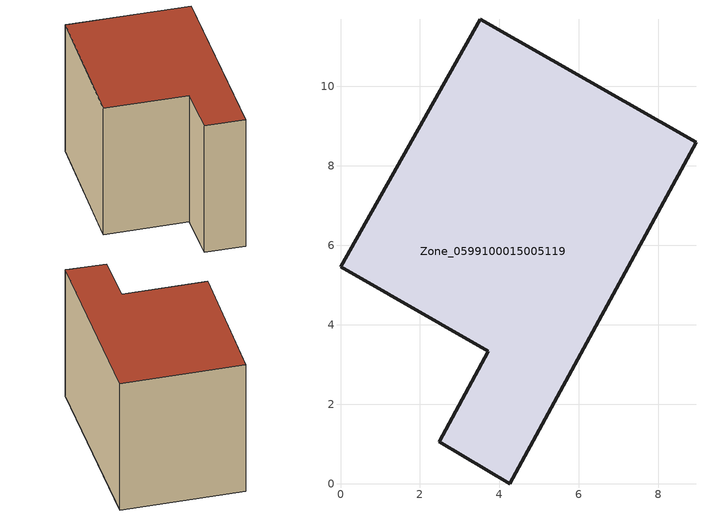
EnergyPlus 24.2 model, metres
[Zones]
Zone_0599100015005119
 floor ground (C_G): 3.52,11.69 8.95,8.6 4.26,0 2.49,1.05 3.72,3.34 0,5.46 z0.75
 wall outside (C_F): 8.95,8.6 3.52,11.69 0,5.46 3.72,3.34 2.49,1.05 4.26,0 8.95,8.6 z0.75:8.21
 roof outside (C_R): 4.26,0 8.95,8.6 3.52,11.69 0,5.46 3.72,3.34 2.49,1.05 z8.21
[BUILDING]
Pand.0599100015005119: North Axis=0; Terrain=City; Loads Convergence Tolerance Value=0.04; Temperature Convergence Tolerance Value=0.4; Solar Distribution=FullExterior; Maximum Number of Warmup Days=25; Minimum Number of Warmup Days=1
[Site:Location]
Rotterdam.The.Hague.AP_ZH_NLD Design_Conditions: Latitude=51.96; Longitude=4.45; Time Zone=1; Elevation=-4.5
[SITE:GROUNDTEMPERATURE:BUILDINGSURFACE]
18, 18, 18, 18, 18, 18, 18, 18, 18, 18, 18, 18
[MATERIAL] Thermal Absorptance=0.9; Solar Absorptance=0.7; Visible Absorptance=0.7
Name | Roughness | Thickness | Conductivity | Density | Specific Heat
G.TI.1946-1964 | MediumSmooth | 0.15 | 1 | 540 | 1210
F.TI.1946-1964 | Rough | 0.3 | 0.857143 | 1920 | 840
R.TI.1946-1964 | MediumRough | 0.2 | 0.277778 | 1500 | 1000
[CONSTRUCTION]
C_G: G.TI.1946-1964
C_F: F.TI.1946-1964
C_R: R.TI.1946-1964
[ZONE]
Zone_0599100015005119: Type=1; Multiplier=1; Ceiling Height=Autocalculate; Volume=Autocalculate; Floor Area=autocalculate; Part of Total Floor Area=Yes
[ZONEINFILTRATION:DESIGNFLOWRATE]
Infil_Zone_0599100015005119: Zone or ZoneList or Space or SpaceList=Zone_0599100015005119; Schedule=AlwaysOn; Design Flow Rate Calculation Method=Flow/Area; Flow Rate per Floor Area=0.003; Constant Term Coefficient=1; Temperature Term Coefficient=0; Velocity Term Coefficient=0; Velocity Squared Term Coefficient=0
[HVACTEMPLATE:ZONE:IDEALLOADSAIRSYSTEM]
Zone_0599100015005119: Maximum Heating Supply Air Temperature=50; Minimum Cooling Supply Air Temperature=13; Maximum Heating Supply Air Humidity Ratio=0.0156; Minimum Cooling Supply Air Humidity Ratio=0.0077; Heating Limit=NoLimit; Cooling Limit=NoLimit; Dehumidification Control Type=ConstantSensibleHeatRatio; Cooling Sensible Heat Ratio=0.7; Dehumidification Setpoint=60; Humidification Control Type=None; Humidification Setpoint=30; Outdoor Air Method=None; Outdoor Air Flow Rate per Person=0.00944; Outdoor Air Flow Rate per Zone Floor Area=0; Outdoor Air Flow Rate per Zone=0; Demand Controlled Ventilation Type=None; Outdoor Air Economizer Type=NoEconomizer; Heat Recovery Type=None; Sensible Heat Recovery Effectiveness=0.7; Latent Heat Recovery Effectiveness=0.65
[ZONECONTROL:THERMOSTAT]
ThermostatControl_Zone_0599100015005119: Zone or ZoneList=Zone_0599100015005119; Control Type Schedule=DualSetpointControlType; Control 1=Thermostat_Zone_0599100015005119; Temperature Difference Between Cutout And Setpoint=0
[THERMOSTATSETPOINT:DUALSETPOINT]
Thermostat_Zone_0599100015005119: Heating Setpoint Temperature Schedule=HeatingSetpoint_Zone_0599100015005119; Cooling Setpoint Temperature Schedule=CoolingSetpoint_Zone_0599100015005119
[SCHEDULE:COMPACT]
HeatingSetpoint_Zone_0599100015005119: Through: 12/31, For: AllDays, Until: 24:00, 21
CoolingSetpoint_Zone_0599100015005119: Through: 12/31, For: AllDays, Until: 24:00, 24
DualSetpointControlType: Through: 12/31, For: AllDays, Until: 24:00, 4
AlwaysOn: Through: 12/31, For: AllDays, Until: 24:00, 1
